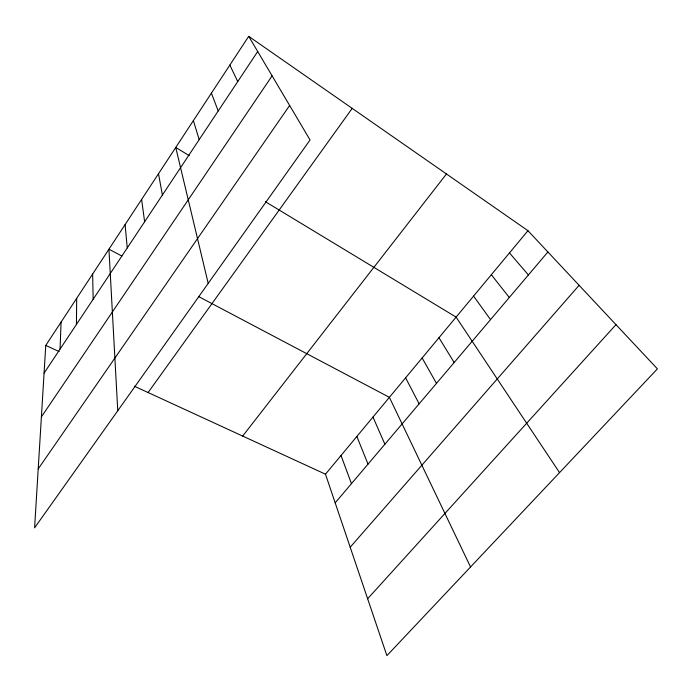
<?xml version="1.0" encoding="UTF-8"?>
<svg xmlns="http://www.w3.org/2000/svg" width="692" height="692" viewBox="0 0 692 692"><rect width="100%" height="100%" fill="white"/><g stroke="black" fill="none" stroke-linecap="round" stroke-linejoin="round"><path stroke-width="1.04" d="M76.431 324.453L76.682 298.33M60.066 349.079L61.06 322.117M45.767 345.412L34.6 527.84L310.051 139.966L248.713 36.339L45.767 345.412L59.097 351.553M44.063 373.178L257.701 51.528M41.39 416.895L272.103 75.852M38.207 468.908L289.637 105.478M148.105 392.528L352.193 108.367M242.684 436.072L446.47 173.977M527.953 230.695L657.4 368.871L386.897 655.661L325.482 474.193L527.953 230.695L248.713 36.339M335.179 502.859L547.891 251.975M350.195 547.216L579.117 285.303M367.642 598.77L615.984 324.66M134.36 386.205L325.482 474.193M121.913 256.057L108.938 249.207L117.761 410.737M198.682 296.6L389.388 397.329L470.543 566.982M189.262 155.639L175.742 147.465L208.206 283.383M265.443 201.735L456.097 317.109L559.543 472.619M509.476 252.917L528.394 274.966M491.346 274.715L509.286 297.508M473.562 296.107L490.55 319.609M438.962 337.713L454.16 362.53M422.137 357.954L436.479 383.385M405.616 377.823L419.136 403.843M229.848 65.065L237.728 81.604M372.979 417.077L384.899 444.221M356.856 436.462L368.014 464.133M211.406 93.152L218.222 110.971M341.026 455.492L351.45 483.673M193.379 120.607L199.175 139.646M158.503 173.727L162.386 195.032M141.626 199.426L144.619 221.777M125.105 224.58L127.25 247.935M92.641 274.032L93.16 299.264"/></g></svg>
